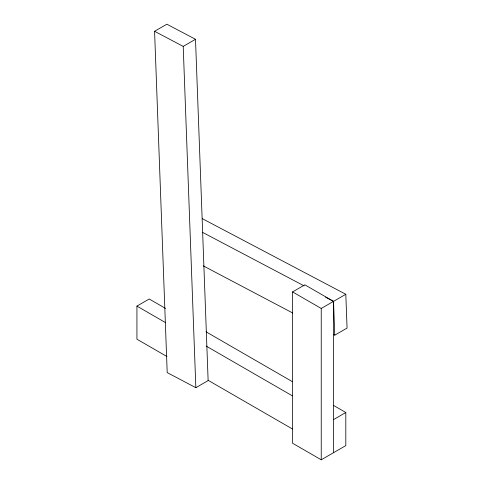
<?xml version="1.0" encoding="UTF-8"?>
<svg xmlns="http://www.w3.org/2000/svg" width="484" height="484" viewBox="0 0 484 484"><rect width="100%" height="100%" fill="white"/><g stroke="black" fill="none" stroke-linecap="round" stroke-linejoin="round"><path stroke-width="0.73" d="M154.571 31.297L166.859 24.2L195.5 39.295L208.132 380.599L195.845 387.69L167.198 372.601L154.571 31.297L183.212 46.385L195.5 39.295M166.98 356.551L136.936 339.205L136.936 306.1L149.223 299.009L165.552 308.435M333.403 405.344L345.812 412.507L345.812 445.613L321.237 459.8L292.572 443.247L292.572 291.912L304.859 284.822L333.524 301.369L334.777 335.164L347.064 328.073L345.812 294.278L202.258 218.635M292.572 291.912L321.237 308.465L345.812 294.278M333.524 419.604L345.812 412.507M202.657 232.417L304.146 285.893M325.514 297.152L333.524 301.369L333.524 452.703M203.244 265.855L292.711 313.003M333.44 334.462L334.777 335.164M206.045 331.812L292.257 381.586M136.936 306.1L165.673 322.695M206.166 346.072L292.378 395.845M208.126 380.309L292.378 428.951M183.212 46.385L195.845 387.69M321.237 308.465L321.237 459.8"/></g></svg>
